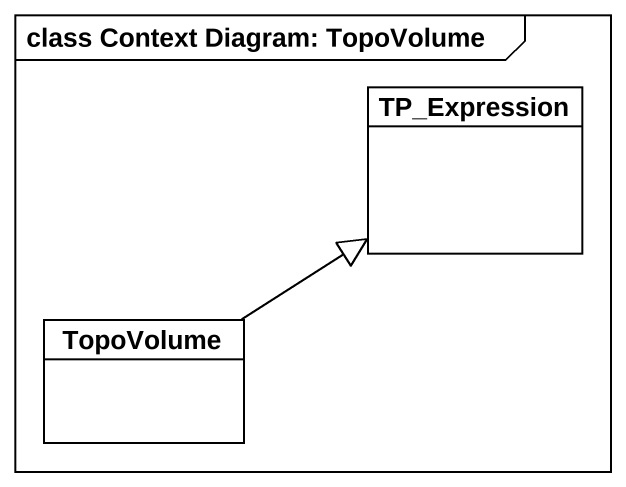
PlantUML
@startuml
mainframe class Context Diagram: TopoVolume
hide circle
hide empty members
class TP_Expression
class TopoVolume
TopoVolume -up-|> TP_Expression
@enduml
